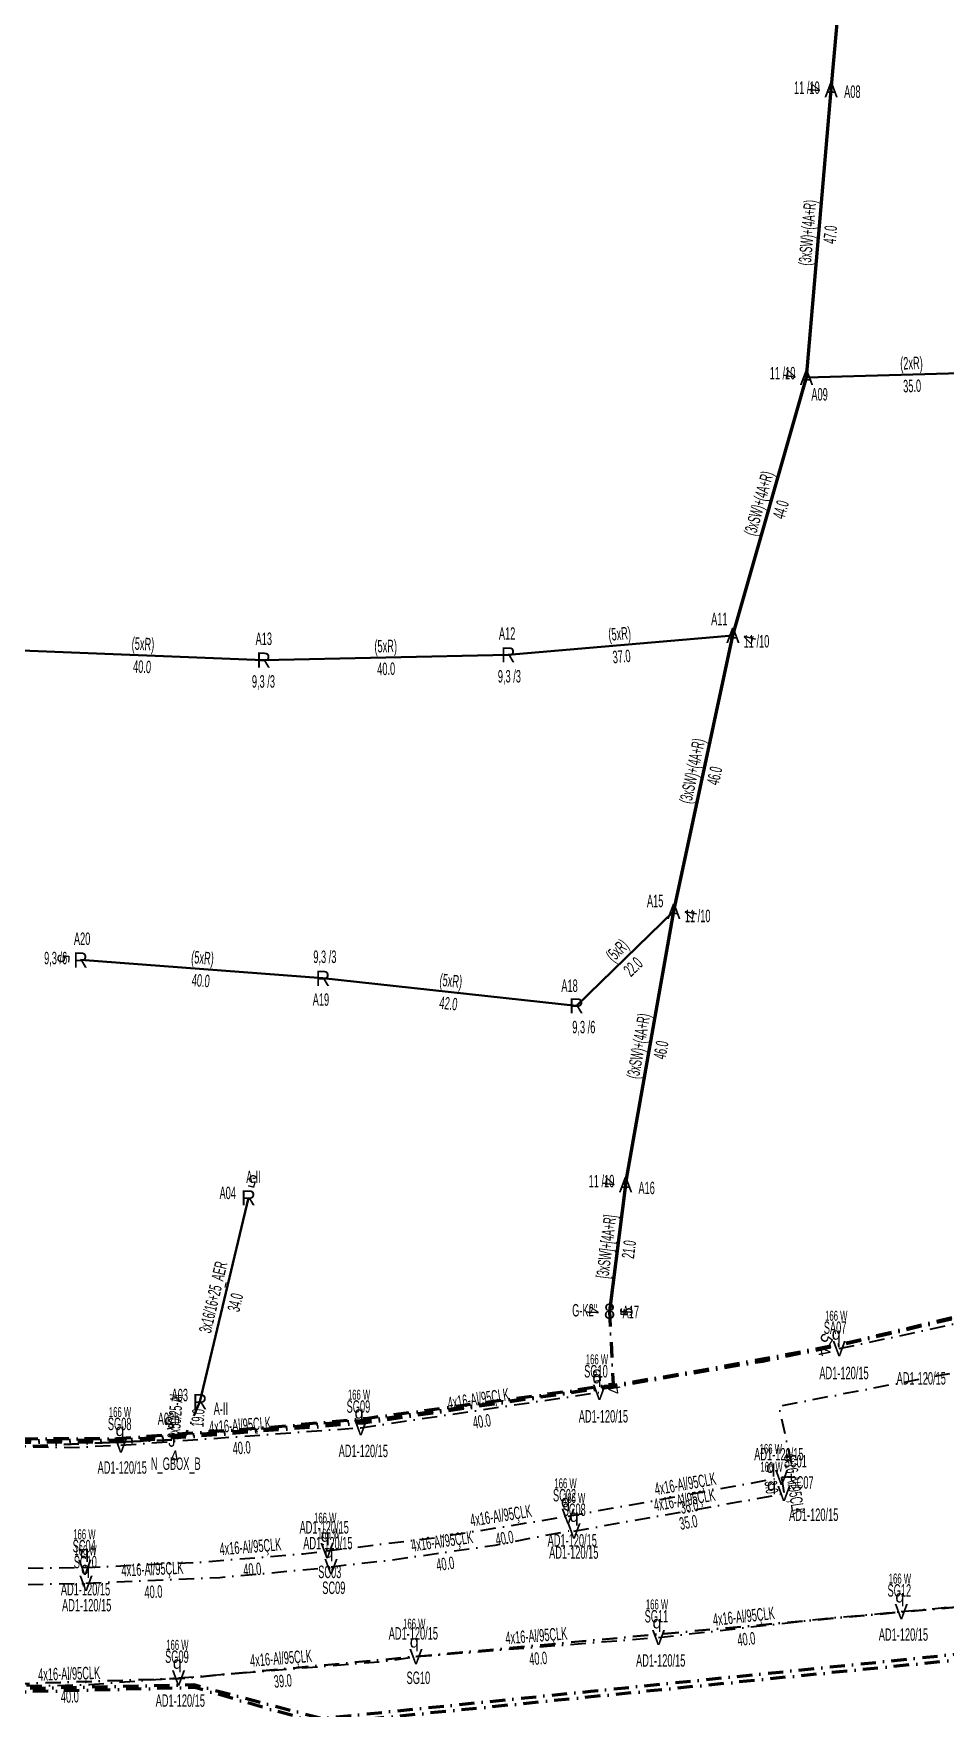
# Model space of a CAD drawing. Header units: millimetres. Extents: x 554556 to 559004, y 4084130 to 4087120.
# Drawn here: x 555856.4 to 556006.3, y 4085546.4 to 4085821.7 of the extents above; entities that cross this region are included whole.
import ezdxf
from ezdxf.enums import TextEntityAlignment as Align

# ---------------------------------------------------------------- set-up
doc = ezdxf.new("R2010")
doc.units = ezdxf.units.MM
doc.linetypes.add('DASHDOT', pattern=[5, 2.5, -1.25, 0, -1.25])
for name, color, linetype, lineweight in [('DIREK_AG_MEVCUT', 120, 'Continuous', 25), ('DIREK_AYD_YENI', 152, 'Continuous', 25), ('DIREK_BOX_YENI', 5, 'Continuous', 25), ('DIREK_OG_MEVCUT', 16, 'Continuous', 25), ('DIREK_OG_YENI', 10, 'Continuous', 25), ('HAT_AG_HAVAI_MEVCUT', 126, 'Continuous', 50), ('HAT_AG_HAVAI_YENI', 3, 'Continuous', 50), ('HAT_AYD_YERALTI_YENI', 4, 'DASHDOT', 40), ('HAT_BOX_YERALTI_YENI', 5, 'DASHDOT', 50), ('HAT_ENH_YERALTI_MEVCUT', 6, 'DASHDOT', 70), ('HAT_OG_HAVAI_BYSK', 1, 'Continuous', 70), ('HAT_OG_HAVAI_MEVCUT', 48, 'Continuous', 70), ('HAT_OG_YERALTI_MEVCUT', 48, 'DASHDOT', 70), ('HAT_OG_YERALTI_YENI', 1, 'DASHDOT', 70)]:
    doc.layers.add(name, color=color, linetype=linetype, lineweight=lineweight)
doc.layers.add('LAMBA_GUCU', color=4, linetype='Continuous')
doc.styles.add('Direk', font='B_CAD')
doc.styles.get("Standard").update_dxf_attribs({"font": 'Arial'})

msp = doc.modelspace()

# ---------------------------------------------------------------- linework, layer by layer
at = {"layer": 'HAT_AG_HAVAI_MEVCUT'}
for p, q in [((555983.48, 4085765.12), (556018.09, 4085766.11)), ((555971.38, 4085722.74), (555934.45, 4085719.55)), ((555894.24, 4085718.68), (555854.44, 4085720.26)), ((555934.45, 4085719.55), (555894.24, 4085718.68)), ((555945.67, 4085661.86), (555961.66, 4085677.4)), ((555864.14, 4085669.4), (555903.98, 4085666.38)), ((555903.98, 4085666.38), (555945.67, 4085661.86))]:
    msp.add_line(p, q, dxfattribs=at)
at = {"layer": 'HAT_AG_HAVAI_YENI'}
msp.add_line((555883.78, 4085596.79), (555891.75, 4085630.31), dxfattribs=at)
at = {"layer": 'HAT_AYD_YERALTI_YENI', "flags": 128}
for points in [[(556195.402, 4085610.007), (556194.559894, 4085613.504742), (556194.280788, 4085620.31493), (556165.717635, 4085619.703243), (556126.028755, 4085617.079646), (556086.929971, 4085613.450974), (556046.654161, 4085608.318708), (556007.579314, 4085601.50852), (555985.556043, 4085597.324951), (555978.936383, 4085595.988312), (555981.476248, 4085584.450068), (555979.380415, 4085584.337856)], [(555988.853762, 4085605.533781), (556003.812634, 4085608.699205), (556019.94528, 4085612.515257)], [(555910.20542, 4085592.527931), (555949.441955, 4085598.348669)], [(555870.782225, 4085589.661959), (555910.20542, 4085592.527931)], [(555830.867722, 4085589.890217), (555862.444471, 4085589.28297), (555870.782225, 4085589.661959)], [(555944.293916, 4085577.986852), (555979.380415, 4085584.337856)], [(555979.380415, 4085584.337856), (555979.765434, 4085581.7097)], [(555945.256899, 4085575.544032), (555975.970539, 4085580.983818), (555979.765434, 4085581.7097)], [(555904.676619, 4085572.306069), (555922.774182, 4085574.493668), (555944.293916, 4085577.986852)], [(555905.316311, 4085569.687329), (555915.346898, 4085570.813392), (555932.298623, 4085573.235067), (555944.769058, 4085575.640458), (555945.256899, 4085575.544032)], [(555864.855088, 4085569.565606), (555883.677712, 4085570.415172), (555900.762131, 4085571.808465), (555904.676619, 4085572.306069)], [(555824.933576, 4085570.020371), (555841.368158, 4085569.532432), (555857.954973, 4085569.466085), (555864.855088, 4085569.565606)], [(555865.041328, 4085566.954199), (555887.0444, 4085567.925526), (555903.582444, 4085569.421992), (555905.316311, 4085569.687329)], [(555824.938503, 4085567.465848), (555835.363584, 4085567.029477), (555849.595071, 4085566.664567), (555865.041328, 4085566.954199)], [(555999.061371, 4085562.303066), (556039.151, 4085566.093)], [(555959.148871, 4085558.056849), (555987.588094, 4085561.276266), (555999.061371, 4085562.303066)], [(555919.285, 4085554.903), (555959.148871, 4085558.056849)], [(555880.256713, 4085551.40789), (555914.231154, 4085554.154999), (555919.285, 4085554.903)], [(555839.972, 4085550.328), (555859.010635, 4085550.135434), (555865.645361, 4085550.334475), (555880.256713, 4085551.40789)]]:
    msp.add_lwpolyline(points, dxfattribs=at)
at = {"layer": 'HAT_BOX_YERALTI_YENI', "flags": 128}
for points in [[(555879.167, 4085590.528), (555854.926278, 4085589.462085), (555829.313686, 4085589.977381), (555807.771943, 4085591.135075), (555790.037974, 4085594.226711), (555774.77012, 4085598.389102), (555752.785151, 4085606.24701), (555727.116398, 4085621.998412), (555701.241927, 4085639.504032), (555701.03449, 4085640.163371)], [(555883.78, 4085596.79), (555881.334677, 4085591.147563), (555879.167, 4085590.528)], [(555531.19699, 4085504.543094), (555596.091285, 4085532.320317), (555609.454266, 4085538.021038), (555627.108112, 4085543.476567), (555661.093467, 4085552.292603), (555687.206448, 4085555.786593), (555731.486495, 4085558.137927), (555785.434933, 4085553.994177), (555840.130876, 4085550.011393), (555880.373064, 4085551.286393), (555923.122288, 4085555.270769), (556007.469561, 4085562.995724), (556053.262362, 4085567.0574), (556054.052, 4085556.402)], [(555531.19699, 4085504.543094), (555596.091285, 4085532.320317), (555609.454266, 4085538.021038), (555627.108112, 4085543.476567), (555661.093467, 4085552.292603), (555687.206448, 4085555.786593), (555731.486495, 4085558.137927), (555785.434933, 4085553.994177), (555840.130876, 4085550.011393), (555880.373064, 4085551.286393), (555923.122288, 4085555.270769), (556007.469561, 4085562.995724), (556053.262362, 4085567.0574), (556054.052, 4085556.402)]]:
    msp.add_lwpolyline(points, dxfattribs=at)
at = {"layer": 'HAT_ENH_YERALTI_MEVCUT', "flags": 128}
msp.add_lwpolyline([(555182.49362, 4085030.976931), (555173.656109, 4085037.459721), (555235.331838, 4085134.533422), (555256.855017, 4085166.897906), (555295.430076, 4085228.721381), (555291.751508, 4085249.438414), (555274.756168, 4085272.858821), (555284.082879, 4085292.963065), (555334.49471, 4085362.746927), (555355.510899, 4085397.773909), (555376.180567, 4085421.958913), (555424.886724, 4085443.928499), (555548.988503, 4085494.932596), (555553.568955, 4085514.062716), (555603.95392, 4085533.192837), (555696.006446, 4085554.240049), (555755.282876, 4085554.240049), (555817.460949, 4085548.851283), (555882.747926, 4085550.302105), (555903.851139, 4085544.752047), (555948.013514, 4085549.216113), (556011.951245, 4085555.697078)], dxfattribs=at)
at = {"layer": 'HAT_OG_HAVAI_BYSK'}
msp.add_line((555953.74, 4085632.46), (555951.104, 4085611.673), dxfattribs=at)
at = {"layer": 'HAT_OG_HAVAI_MEVCUT'}
for p, q in [((555987.53, 4085812.41), (555990.93, 4085850.49)), ((555983.48, 4085765.12), (555987.53, 4085812.41)), ((555971.38, 4085722.74), (555983.48, 4085765.12)), ((555961.66, 4085677.4), (555971.38, 4085722.74)), ((555953.74, 4085632.46), (555961.66, 4085677.4))]:
    msp.add_line(p, q, dxfattribs=at)
at = {"layer": 'HAT_OG_YERALTI_MEVCUT', "flags": 128}
msp.add_lwpolyline([(556015.509361, 4085555.070812), (555903.708204, 4085543.837102), (555882.942714, 4085549.809971), (555816.293256, 4085548.175997), (555755.256671, 4085553.836267), (555696.441463, 4085553.680457), (555603.333526, 4085532.26671), (555553.986163, 4085513.757698), (555549.239773, 4085494.348169), (555412.725746, 4085437.20439), (555377.850931, 4085421.218698), (555356.096368, 4085397.029326), (555340.530624, 4085371.558108), (555309.108098, 4085326.468784), (555288.609469, 4085297.719171), (555284.835955, 4085292.813603), (555275.307833, 4085272.625304), (555292.332066, 4085249.596395), (555296.061316, 4085228.423088), (555209.299401, 4085092.551135), (555174.102169, 4085037.369023), (555182.49362, 4085030.976931)], dxfattribs=at)
at = {"layer": 'HAT_OG_YERALTI_YENI', "flags": 128}
for points in [[(556217.475, 4085703.712), (556210.350716, 4085702.260124), (556187.633816, 4085699.253086), (556189.084128, 4085682.367305), (556187.219441, 4085667.03543), (556182.972097, 4085659.058711), (556175.61694, 4085652.739492), (556171.396325, 4085650.687269), (556168.485482, 4085650.392649), (556135.478825, 4085642.471051), (556076.626315, 4085627.555969), (556048.257564, 4085620.623157), (556018.485551, 4085612.983667), (555988.921488, 4085606.050854), (555976.283013, 4085603.433125), (555951.273397, 4085599.203558), (555910.699756, 4085593.288697), (555871.33413, 4085590.180884), (555830.960748, 4085590.02377), (555807.160045, 4085591.45226), (555791.976983, 4085593.904183), (555774.734133, 4085597.9076), (555753.715822, 4085606.107032), (555745.94934, 4085610.816059), (555740.143581, 4085613.799048), (555735.82088, 4085616.035521), (555729.311568, 4085620.375061), (555723.55696, 4085624.242913), (555719.028743, 4085627.544738), (555713.840162, 4085631.035238), (555710.146854, 4085633.383329), (555704.862577, 4085637.001717), (555697.41335, 4085625.51935), (555692.284, 4085617.447)], [(555692.284, 4085617.447), (555693.313323, 4085619.320313), (555697.537157, 4085625.692426), (555701.501571, 4085632.058659), (555704.984822, 4085637.459078), (555707.481826, 4085635.530254), (555710.209785, 4085633.457449), (555713.083611, 4085631.437625), (555715.674674, 4085629.747368), (555720.185377, 4085626.760146), (555724.084967, 4085623.588468), (555727.835308, 4085621.551373), (555734.185874, 4085617.220453), (555740.790745, 4085613.239582), (555747.545111, 4085609.44374), (555753.223843, 4085607.150238), (555774.494276, 4085598.384613), (555790.61567, 4085594.584132), (555807.200875, 4085591.952889), (555831.668969, 4085590.340091), (555861.597712, 4085590.451929), (555870.845899, 4085590.507833), (555893.333951, 4085592.209783), (555913.992529, 4085594.078536), (555944.14285, 4085598.262074), (555966.255275, 4085601.970785), (555989.842484, 4085606.405928), (556019.631444, 4085613.60139), (556045.592165, 4085620.217527), (556070.893311, 4085626.524707), (556104.354071, 4085634.825689), (556137.52472, 4085643.236151), (556168.114979, 4085650.52284), (556171.198018, 4085650.921821), (556175.145845, 4085652.696168), (556182.682943, 4085659.29384), (556186.497959, 4085666.81338), (556188.561388, 4085681.386204), (556187.182573, 4085698.644745), (556209.598083, 4085701.401344), (556211.738075, 4085689.54071), (556214.888949, 4085676.27677), (556219.273972, 4085666.81622), (556225.186154, 4085657.748457), (556228.994614, 4085654.41152), (556237.206783, 4085649.546892), (556267.101384, 4085643.417084), (556307.255429, 4085637.38401), (556354.52341, 4085634.225693), (556428.390531, 4085630.679631), (556479.177518, 4085630.802002), (556536.034369, 4085632.518219), (556556.603595, 4085633.86449), (556591.585296, 4085635.01304), (556626.096114, 4085636.545492), (556678.048023, 4085641.264317), (556730.91367, 4085646.167551), (556782.005376, 4085651.008263), (556843.751095, 4085660.198916), (556897.416743, 4085670.072593), (556904.653044, 4085671.452433), (556910.100644, 4085672.608371), (556910.907615, 4085672.860534), (556909.271553, 4085676.519805), (556908.394, 4085680.576)], [(555951.104, 4085611.673), (555951.676447, 4085599.672354), (555944.461859, 4085598.48368), (555920.11315, 4085595.237986), (555911.026855, 4085594.012271), (555896.630037, 4085592.673032), (555870.088398, 4085590.707525), (555854.494441, 4085590.664826), (555832.014197, 4085590.599154), (555809.830409, 4085591.993281), (555807.606668, 4085592.143325), (555791.703206, 4085594.611473), (555774.757956, 4085598.534605), (555754.293825, 4085606.946047), (555751.265861, 4085608.100378), (555747.968114, 4085608.932804), (555744.189448, 4085610.908016), (555740.831721, 4085613.071415), (555737.551298, 4085615.244209), (555734.003738, 4085617.265391), (555731.169815, 4085619.166701), (555728.256334, 4085621.118577), (555724.524431, 4085623.69488), (555722.997075, 4085624.677113), (555716.809619, 4085629.102732), (555709.026997, 4085634.193366), (555705.096086, 4085637.384224), (555694.959989, 4085622.234511), (555692.284, 4085617.447)]]:
    msp.add_lwpolyline(points, dxfattribs=at)

# ---------------------------------------------------------------- texts
at = {"layer": 'DIREK_AG_MEVCUT', "linetype": 'ByBlock', "width": 0.53}
for s, p in [('A12', (555934.261443, 4085723.044917)), ('A13', (555894.271578, 4085722.179858)), ('9,3 /3', (555894.208374, 4085715.174735)), ('9,3 /3', (555934.640296, 4085716.02284)), ('A20', (555864.404552, 4085672.889987)), ('9,3 /6', (555860.05442, 4085669.7097)), ('9,3 /3', (555904.305986, 4085669.919982)), ('A18', (555944.53067, 4085665.169369)), ('A19', (555903.659054, 4085662.894746)), ('9,3 /6', (555946.872805, 4085658.366258)), ('A-II', (555892.566036, 4085633.74206)), ('A04', (555888.344928, 4085631.119619)), ('A03', (555880.458989, 4085597.894938)), ('A-II', (555887.208979, 4085595.649139))]:
    msp.add_text(s, height=2.05, dxfattribs=at).set_placement(p, align=Align.MIDDLE_CENTER)
at = {"layer": 'DIREK_AG_MEVCUT', "linetype": 'ByBlock', "style": 'Direk'}
for p in [(555934.45, 4085719.55), (555894.24, 4085718.68), (555864.14, 4085669.4), (555903.98, 4085666.38), (555945.67, 4085661.86), (555891.75, 4085630.31), (555883.78, 4085596.79)]:
    msp.add_text('R', height=2.5, dxfattribs=at).set_placement(p, align=Align.MIDDLE_CENTER)
at = {"layer": 'DIREK_AG_MEVCUT', "color": 32, "style": 'Direk'}
for rotation, p in [(625.665086, (555861.34801, 4085669.611642)), (526.62522, (555892.397695, 4085633.034058))]:
    msp.add_text('5', height=2, rotation=rotation, dxfattribs=at).set_placement(p, align=Align.MIDDLE_CENTER)
at = {"layer": 'DIREK_AYD_YENI', "color": 32, "style": 'Direk'}
for s, rotation, p in [('5', 236.544023, (555986.767988, 4085607.07741)), ('4', 281.14003, (555986.400868, 4085605.050762)), ('5', 188.911725, (555949.054673, 4085601.114868)), ('4', 459.385164, (555951.908491, 4085598.756346))]:
    msp.add_text(s, height=2, rotation=rotation, dxfattribs=at).set_placement(p, align=Align.MIDDLE_CENTER)
at = {"layer": 'DIREK_AYD_YENI', "width": 0.53}
for s, p in [('SA07', (555988.177536, 4085608.967834)), ('SG10', (555948.871208, 4085601.80182)), ('AD1-120/15', (555989.644792, 4085601.516725)), ('AD1-120/15', (556002.339609, 4085600.64453)), ('SG09', (555909.821465, 4085596.006807)), ('SG08', (555870.575856, 4085593.15587)), ('AD1-120/15', (555950.094484, 4085594.400718)), ('AD1-120/15', (555910.626387, 4085588.71371)), ('AD1-120/15', (555978.932954, 4085588.168619)), ('AD1-120/15', (555870.999285, 4085585.987028)), ('SC01', (555981.636551, 4085587.013646)), ('SC07', (555982.751015, 4085583.536256)), ('SC02', (555943.701791, 4085581.436401)), ('SC08', (555945.291634, 4085579.043859)), ('AD1-120/15', (555984.660221, 4085578.228783)), ('AD1-120/15', (555904.199358, 4085576.155041)), ('AD1-120/15', (555944.974064, 4085574.024503)), ('SC04', (555864.750931, 4085573.064056)), ('AD1-120/15', (555904.803125, 4085573.5577)), ('AD1-120/15', (555945.221862, 4085572.013684)), ('SC10', (555864.931333, 4085570.45247)), ('SC03', (555905.107311, 4085568.832669)), ('AD1-120/15', (555864.961968, 4085565.975674)), ('SC09', (555905.776361, 4085566.217696)), ('SG12', (555998.738684, 4085565.788159)), ('AD1-120/15', (555865.154362, 4085563.359322)), ('SG11', (555958.813953, 4085561.540788)), ('AD1-120/15', (555918.851465, 4085558.72511)), ('AD1-120/15', (555999.410199, 4085558.535637)), ('SG09', (555879.987453, 4085554.897518)), ('AD1-120/15', (555959.511949, 4085554.279969)), ('SG10', (555919.679469, 4085551.4253)), ('AD1-120/15', (555880.544176, 4085547.682365))]:
    msp.add_text(s, height=2.05, dxfattribs=at).set_placement(p, align=Align.MIDDLE_CENTER)
at = {"layer": 'DIREK_AYD_YENI', "color": 4, "style": 'Direk'}
for p in [(555988.370744, 4085607.986676), (555949.034279, 4085600.815206), (555909.931166, 4085595.012842), (555870.634819, 4085592.157609), (555977.612648, 4085586.105623), (555977.728081, 4085583.15856), (555943.87097, 4085580.450815), (555945.28171, 4085578.043909), (555904.368982, 4085574.787069), (555864.78069, 4085572.064498), (555904.987703, 4085572.165638), (555864.96276, 4085569.452964), (555998.832301, 4085564.79255), (555958.909644, 4085560.545377), (555919.003237, 4085557.387071), (555880.064384, 4085553.900481)]:
    msp.add_text('q', height=2, dxfattribs=at).set_placement(p, align=Align.MIDDLE_CENTER)
at = {"layer": 'DIREK_AYD_YENI', "style": 'Direk'}
for p in [(555988.853762, 4085605.533781), (555949.441955, 4085598.348669), (555910.20542, 4085592.527931), (555870.782225, 4085589.661959), (555979.380415, 4085584.337856), (555979.765434, 4085581.7097), (555944.293916, 4085577.986852), (555945.256899, 4085575.544032), (555904.676619, 4085572.306069), (555864.855088, 4085569.565606), (555905.316311, 4085569.687329), (555865.041328, 4085566.954199), (555999.061371, 4085562.303066), (555959.148871, 4085558.056849), (555919.285, 4085554.903), (555880.256713, 4085551.40789)]:
    msp.add_text('V', height=2.5, dxfattribs=at).set_placement(p, align=Align.MIDDLE_CENTER)
at = {"layer": 'DIREK_BOX_YENI', "width": 0.53}
for s, p in [('A02b', (555878.605344, 4085593.982641)), ('N_GBOX_B', (555879.804029, 4085586.609759))]:
    msp.add_text(s, height=2.05, dxfattribs=at).set_placement(p, align=Align.MIDDLE_CENTER)
at = {"layer": 'DIREK_BOX_YENI', "color": 32, "style": 'Direk'}
for s, rotation, p in [('5', 189.234364, (555878.717675, 4085593.291713)), ('4', 369.234364, (555879.616325, 4085587.764287))]:
    msp.add_text(s, height=2, rotation=rotation, dxfattribs=at).set_placement(p, align=Align.MIDDLE_CENTER)
at = {"layer": 'DIREK_BOX_YENI', "style": 'Direk', "width": 0.8}
msp.add_text('J', height=2.25, dxfattribs=at).set_placement((555879.167, 4085590.528), align=Align.MIDDLE_CENTER)
at = {"layer": 'DIREK_OG_MEVCUT', "linetype": 'ByBlock', "width": 0.53}
for s, p in [('11 /10', (555983.536327, 4085812.7593)), ('A08', (555991.016689, 4085812.105042)), ('11 /10', (555979.543496, 4085765.843537)), ('A09', (555985.627679, 4085762.356401)), ('A11', (555969.153673, 4085725.440642)), ('11 /10', (555975.25667, 4085721.772194)), ('A15', (555958.597612, 4085679.094632)), ('11 /10', (555965.587245, 4085676.633248)), ('11 /10', (555949.780043, 4085633.059665)), ('A16', (555957.200547, 4085631.935962))]:
    msp.add_text(s, height=2.05, dxfattribs=at).set_placement(p, align=Align.MIDDLE_CENTER)
at = {"layer": 'DIREK_OG_MEVCUT', "color": 32, "linetype": 'ByBlock', "style": 'Direk'}
for rotation, p in [(265.001433, (555984.740649, 4085812.653966)), (259.585175, (555980.726131, 4085765.626166)), (435.982692, (555974.096623, 4085722.061798)), (438.952589, (555964.408113, 4085676.863461)), (261.389004, (555950.971563, 4085632.87923))]:
    msp.add_text('4', height=2, rotation=rotation, dxfattribs=at).set_placement(p, align=Align.MIDDLE_CENTER)
at = {"layer": 'DIREK_OG_MEVCUT', "linetype": 'ByBlock', "style": 'Direk'}
for p in [(555987.53, 4085812.41), (555983.48, 4085765.12), (555971.38, 4085722.74), (555961.66, 4085677.4), (555953.74, 4085632.46)]:
    msp.add_text('A', height=2.5, dxfattribs=at).set_placement(p, align=Align.MIDDLE_CENTER)
at = {"layer": 'DIREK_OG_YENI', "width": 0.53}
for s, p in [("G-K2''", (555947.020433, 4085611.833304)), ('A17', (555954.601306, 4085611.53571))]:
    msp.add_text(s, height=2.05, dxfattribs=at).set_placement(p, align=Align.MIDDLE_CENTER)
at = {"layer": 'DIREK_OG_YENI', "color": 32, "style": 'Direk'}
for s, rotation, p in [('4', 267.751956, (555948.306155, 4085611.782832)), ('f', 447.751956, (555953.901845, 4085611.563168)), ('5', 447.751956, (555953.901845, 4085611.563168))]:
    msp.add_text(s, height=2, rotation=rotation, dxfattribs=at).set_placement(p, align=Align.MIDDLE_CENTER)
at = {"layer": 'DIREK_OG_YENI', "style": 'Direk'}
msp.add_text('8', height=2.5, dxfattribs=at).set_placement((555951.104, 4085611.673), align=Align.MIDDLE_CENTER)
at = {"layer": 'HAT_AG_HAVAI_MEVCUT', "lineweight": 30, "width": 0.53}
for s, rotation, p in [('(2xR)', 1.638467, (556000.760696, 4085766.464652, 278009.045)), ('(5xR)', 364.936934, (555952.84185, 4085721.991847, 277967.225)), ('(5xR)', 357.726638, (555874.373717, 4085720.319331, 277927.22)), ('(5xR)', 361.239482, (555914.326613, 4085719.964801, 277947.12)), ('(5xR)', 44.182323, (555953.072598, 4085670.239557, 277980.83)), ('(5xR)', 355.665086, (555884.124248, 4085668.737568, 277951.99)), ('(5xR)', 353.812202, (555924.916619, 4085664.965048, 277972.835))]:
    msp.add_text(s, height=2.05, rotation=rotation, dxfattribs=at).set_placement(p, align=Align.CENTER)
for s, rotation, p in [('35.0', 1.638467, (556000.809304, 4085764.765348, 278009.045)), ('40.0', 357.726638, (555874.306283, 4085718.620669, 277927.22)), ('40.0', 361.239482, (555914.363387, 4085718.265199, 277947.12)), ('37.0', 364.936934, (555952.98815, 4085720.298153, 277967.225)), ('22.0', 44.182323, (555954.257402, 4085669.020443, 277980.83)), ('40.0', 355.665086, (555883.995752, 4085667.042432, 277951.99)), ('42.0', 353.812202, (555924.733381, 4085663.274952, 277972.835))]:
    msp.add_text(s, height=2.05, rotation=rotation, dxfattribs=at).set_placement(p, align=Align.TOP_CENTER)
at = {"layer": 'HAT_AG_HAVAI_YENI', "lineweight": 30, "width": 0.53}
msp.add_text('3x16/16+25_AER', height=2.05, rotation=76.62522, dxfattribs=at).set_placement((555886.938054, 4085613.746622, 277945.875), align=Align.CENTER)
msp.add_text('34.0', height=2.05, rotation=76.62522, dxfattribs=at).set_placement((555888.591946, 4085613.353378, 277945.875), align=Align.TOP_CENTER)
at = {"layer": 'HAT_AYD_YERALTI_YENI', "lineweight": 30, "width": 0.53}
for rotation, p in [(8.438284, (555929.698955, 4085596.279099)), (4.157952, (555890.432192, 4085591.942708)), (278.334424, (555980.413947, 4085583.146986)), (10.074317, (555963.729413, 4085582.303164)), (10.084733, (555963.583184, 4085579.666741)), (9.220098, (555933.397856, 4085577.079278)), (8.130102, (555923.702553, 4085572.865687)), (4.662347, (555892.15083, 4085571.959006)), (2.527686, (555876.005377, 4085568.289036)), (6.458583, (555973.27287, 4085560.511163)), (4.522905, (555939.150059, 4085557.327519)), (4.62277, (555897.175428, 4085553.628679)), (1.718358, (555862.30251, 4085551.084572))]:
    msp.add_text('4x16-Al/95ÇLK', height=2.05, rotation=rotation, dxfattribs=at).set_placement(p, align=Align.CENTER)
for s, rotation, p in [('40.0', 8.438284, (555929.94842, 4085594.597502)), ('40.0', 4.157952, (555890.555453, 4085590.247182)), ('3.0', 278.334424, (555978.731901, 4085582.90057)), ('36.0', 10.074317, (555964.026787, 4085580.629375)), ('35.0', 10.084733, (555963.880862, 4085577.993006)), ('40.0', 9.220098, (555933.670243, 4085575.401242)), ('40.0', 4.662347, (555892.289012, 4085570.264631)), ('40.0', 8.130102, (555923.942969, 4085571.182773)), ('40.0', 2.527686, (555876.080351, 4085566.59069)), ('40.0', 6.458583, (555973.464094, 4085558.821952)), ('40.0', 4.522905, (555939.284117, 4085555.632813)), ('39.0', 4.62277, (555897.312439, 4085551.934209)), ('40.0', 1.718358, (555862.353487, 4085549.385337))]:
    msp.add_text(s, height=2.05, rotation=rotation, dxfattribs=at).set_placement(p, align=Align.TOP_CENTER)
at = {"layer": 'HAT_BOX_YERALTI_YENI', "lineweight": 30, "width": 0.53}
msp.add_text('3x50/25-Al', height=2.05, rotation=445.813321, dxfattribs=at).set_placement((555880.715607, 4085594.333337), align=Align.CENTER)
msp.add_text('19.0', height=2.05, rotation=445.813321, dxfattribs=at).set_placement((555882.41107, 4085594.209226), align=Align.TOP_CENTER)
at = {"layer": 'HAT_OG_HAVAI_BYSK', "lineweight": 30, "width": 0.53}
msp.add_text('[3xSW]+[4A+R]', height=2.05, rotation=442.772895, dxfattribs=at).set_placement((555951.578753, 4085622.173432), align=Align.CENTER)
msp.add_text('21.0', height=2.05, rotation=442.772895, dxfattribs=at).set_placement((555953.265247, 4085621.959568), align=Align.TOP_CENTER)
at = {"layer": 'HAT_OG_HAVAI_MEVCUT', "lineweight": 30, "width": 0.53}
for rotation, p in [(85.105031, (555984.6581, 4085788.83753, 277993.765)), (74.065318, (555976.612661, 4085744.16336, 277991.74)), (77.900065, (555965.688884, 4085700.248175, 277985.69)), (80.005112, (555956.8629, 4085655.077526, 277980.83))]:
    msp.add_text('(3xSW)+(4A+R)', height=2.05, rotation=rotation, dxfattribs=at).set_placement(p, align=Align.CENTER)
for s, rotation, p in [('47.0', 85.105031, (555986.3519, 4085788.69247, 277993.765)), ('44.0', 74.065318, (555978.247339, 4085743.69664, 277991.74)), ('46.0', 77.900065, (555967.351116, 4085699.891825, 277985.69)), ('46.0', 80.005112, (555958.5371, 4085654.782474, 277980.83))]:
    msp.add_text(s, height=2.05, rotation=rotation, dxfattribs=at).set_placement(p, align=Align.TOP_CENTER)
at = {"layer": 'LAMBA_GUCU', "linetype": 'Continuous', "lineweight": 20, "width": 0.55}
for p in [(555988.370086, 4085610.928781), (555949.033621, 4085603.757311), (555909.930508, 4085597.954948), (555870.634161, 4085595.099715), (555977.61199, 4085589.047728), (555977.727423, 4085586.100665), (555943.870312, 4085583.39292), (555945.281052, 4085580.986014), (555904.368324, 4085577.729174), (555864.780032, 4085575.006604), (555904.987046, 4085575.107744), (555864.962102, 4085572.395069), (555998.831643, 4085567.734655), (555958.908986, 4085563.487482), (555919.002579, 4085560.329176), (555880.063727, 4085556.842586)]:
    msp.add_text('166 W', height=1.65, dxfattribs=at).set_placement(p, align=Align.MIDDLE_CENTER)

doc.saveas('drawing.dxf')
